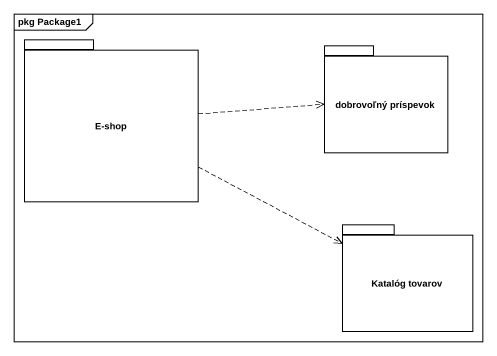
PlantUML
@startuml
mainframe pkg Package1
package "E-shop" as E_shop {
}
package "dobrovoľný príspevok" as dobrovoľný_príspevok {
}
package "Katalóg tovarov" as Katalóg_tovarov {
}
E_shop .right.> dobrovoľný_príspevok
E_shop .right.> Katalóg_tovarov
@enduml
